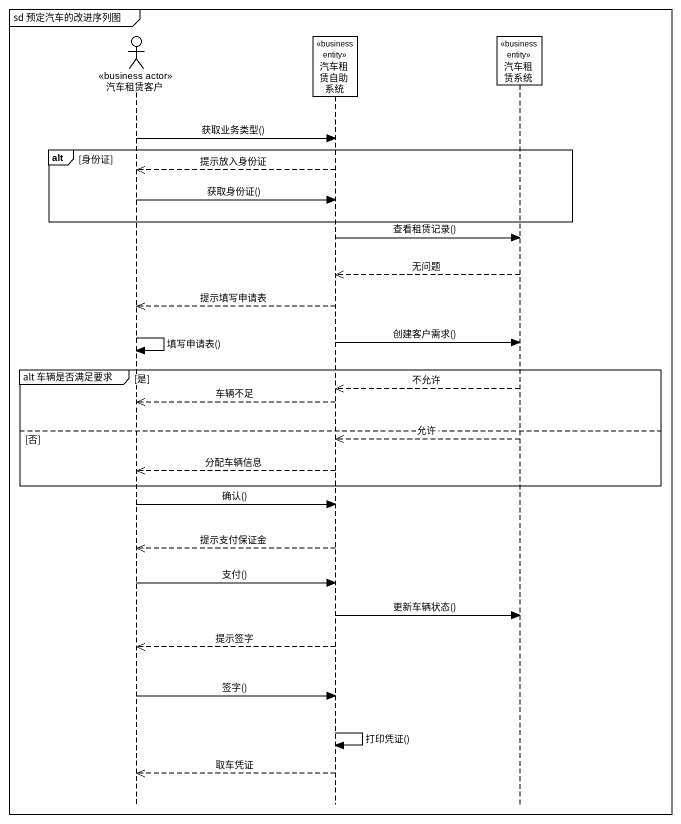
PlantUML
@startuml
mainframe sd 预定汽车的改进序列图
hide footbox
actor 汽车租赁客户 <<business actor>>
participant 汽车租赁自助系统 <<business entity>>
participant 汽车租赁系统 <<business entity>>

汽车租赁客户 -> 汽车租赁自助系统 : 获取业务类型()
alt 身份证
  汽车租赁自助系统 -->> 汽车租赁客户 : 提示放入身份证
  汽车租赁客户 -> 汽车租赁自助系统 : 获取身份证()
end
汽车租赁自助系统 -> 汽车租赁系统 : 查看租赁记录()
汽车租赁系统 -->> 汽车租赁自助系统 : 无问题
汽车租赁自助系统 -->> 汽车租赁客户 : 提示填写申请表
汽车租赁客户 -> 汽车租赁客户 : 填写申请表()
汽车租赁自助系统 -> 汽车租赁系统 : 创建客户需求()
group alt 车辆是否满足要求 [是]
  汽车租赁系统 -->> 汽车租赁自助系统 : 不允许
  汽车租赁自助系统 -->> 汽车租赁客户 : 车辆不足
else 否
  汽车租赁系统 -->> 汽车租赁自助系统 : 允许
  汽车租赁自助系统 -->> 汽车租赁客户 : 分配车辆信息
end
汽车租赁客户 -> 汽车租赁自助系统 : 确认()
汽车租赁自助系统 -->> 汽车租赁客户 : 提示支付保证金
汽车租赁客户 -> 汽车租赁自助系统 : 支付()
汽车租赁自助系统 -> 汽车租赁系统 : 更新车辆状态()
汽车租赁自助系统 -->> 汽车租赁客户 : 提示签字
汽车租赁客户 -> 汽车租赁自助系统 : 签字()
汽车租赁自助系统 -> 汽车租赁自助系统 : 打印凭证()
汽车租赁自助系统 -->> 汽车租赁客户 : 取车凭证
@enduml
